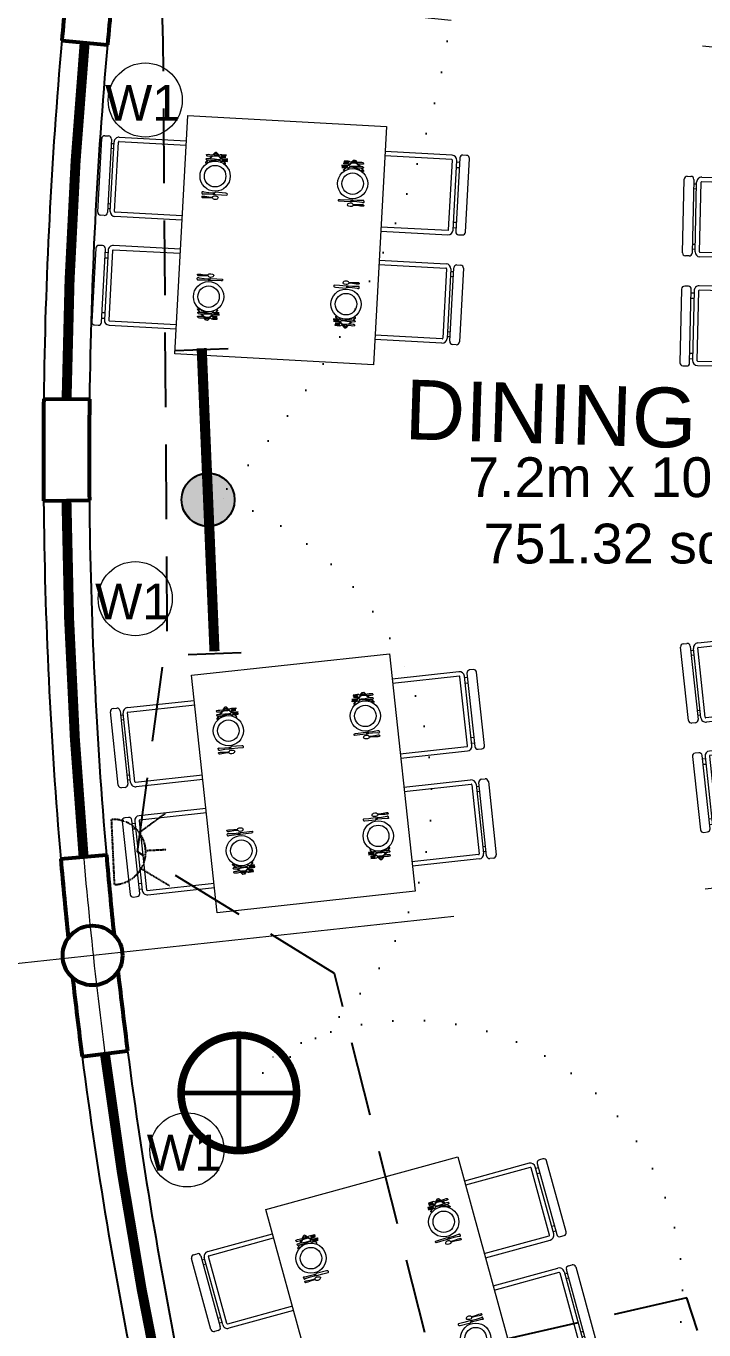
# Model space of a CAD drawing. Header units: millimetres. Extents: x -582 to 488037, y -1142837 to 903.
# Drawn here: x 367881 to 371286, y -1114042 to -1107490 of the extents above; entities that cross this region are included whole.
import ezdxf

# ---------------------------------------------------------------- set-up
doc = ezdxf.new("R2010")
doc.units = ezdxf.units.MM
for name, pattern in [('CENTERX2', [101.6, 63.5, -12.7, 12.7, -12.7]), ('DOT2', [3.175, 0, -3.175]), ('HIDDEN', [0.375, 0.25, -0.125])]:
    doc.linetypes.add(name, pattern=pattern)
doc.layers.add('A New CL', color=7, linetype='CENTERX2', lineweight=13, true_color=0x18bbcd)
doc.layers.add('Pipe line', color=7, linetype='Continuous', lineweight=60, true_color=0x0070ff)
for name, color, linetype, lineweight in [('A_Wall 01', 7, 'Continuous', 53), ('COLUMN-HATCH', 1, 'Continuous', 53), ('Dimension', 5, 'Continuous', 13), ('Muebles', 43, 'Continuous', 0), ('window', 210, 'Continuous', 25)]:
    doc.layers.add(name, color=color, linetype=linetype, lineweight=lineweight)
for name, color, linetype in [('E_Electrical Layout', 210, 'Continuous'), ('E_Power', 50, 'HIDDEN'), ('E_Switch', 30, 'DOT2')]:
    doc.layers.add(name, color=color, linetype=linetype)
doc.styles.add('Arial', font='arial.ttf')

# ---------------------------------------------------------------- blocks, each defined once
blk = doc.blocks.new('A$C115C1E31')
blk.add_circle((-22.2, 85.8), 150)
blk = doc.blocks.new('A$C4D184056')
at = {"layer": 'Muebles'}
for p, q in [((0.45, 0), (0.45, 1.2)), ((0.45, 1.2), (1.45, 1.2)), ((1.45, 1.2), (1.45, 0)), ((0.0249, 0.691), (0.0249, 1.0613)), ((0.0399, 1.0763), (0.0586, 1.0763)), ((0.0736, 1.0613), (0.0736, 0.691)), ((0.1128, 1.073), (0.45, 1.073)), ((0.1128, 1.0509), (0.45, 1.0509)), ((1.7872, 1.073), (1.45, 1.073)), ((1.7872, 1.0509), (1.45, 1.0509)), ((1.8264, 1.0613), (1.8264, 0.691)), ((1.8601, 1.0763), (1.8414, 1.0763)), ((1.8751, 0.691), (1.8751, 1.0613)), ((0.0736, 1.0394), (0.0878, 1.0394)), ((0.0878, 1.0133), (0.0736, 1.0133)), ((0.0878, 0.698), (0.0878, 1.048)), ((0.1099, 0.698), (0.1099, 1.048)), ((1.7901, 0.698), (1.7901, 1.048)), ((1.8122, 0.698), (1.8122, 1.048)), ((1.8264, 1.0394), (1.8122, 1.0394)), ((1.8122, 1.0133), (1.8264, 1.0133)), ((0.0736, 0.7361), (0.0878, 0.7361)), ((1.8264, 0.7361), (1.8122, 0.7361)), ((0.0586, 0.676), (0.0399, 0.676)), ((0.0878, 0.71), (0.0736, 0.71)), ((0.45, 0.6951), (0.1128, 0.6951)), ((0.45, 0.673), (0.1128, 0.673)), ((1.45, 0.6951), (1.7872, 0.6951)), ((1.45, 0.673), (1.7872, 0.673)), ((1.8122, 0.71), (1.8264, 0.71)), ((1.8414, 0.676), (1.8601, 0.676)), ((0.45, 0.527), (0.1128, 0.527)), ((1.45, 0.527), (1.7872, 0.527)), ((0.0249, 0.509), (0.0249, 0.1387)), ((0.0586, 0.524), (0.0399, 0.524)), ((0.0736, 0.1387), (0.0736, 0.509)), ((0.0878, 0.49), (0.0736, 0.49)), ((0.0736, 0.4639), (0.0878, 0.4639)), ((0.0878, 0.502), (0.0878, 0.152)), ((0.1099, 0.502), (0.1099, 0.152)), ((0.45, 0.5049), (0.1128, 0.5049)), ((1.45, 0.5049), (1.7872, 0.5049)), ((1.7901, 0.502), (1.7901, 0.152)), ((1.8122, 0.502), (1.8122, 0.152)), ((1.8122, 0.49), (1.8264, 0.49)), ((1.8264, 0.4639), (1.8122, 0.4639)), ((1.8264, 0.1387), (1.8264, 0.509)), ((1.8414, 0.524), (1.8601, 0.524)), ((1.8751, 0.509), (1.8751, 0.1387)), ((0.0878, 0.1867), (0.0736, 0.1867)), ((0.0736, 0.1606), (0.0878, 0.1606)), ((0.1128, 0.1491), (0.45, 0.1491)), ((1.7872, 0.1491), (1.45, 0.1491)), ((1.8122, 0.1867), (1.8264, 0.1867)), ((1.8264, 0.1606), (1.8122, 0.1606)), ((0.0399, 0.1237), (0.0586, 0.1237)), ((0.1128, 0.127), (0.45, 0.127)), ((1.7872, 0.127), (1.45, 0.127)), ((1.8601, 0.1237), (1.8414, 0.1237)), ((1.45, 0), (0.45, 0))]:
    blk.add_line(p, q, dxfattribs=at)
at = {"layer": 'Muebles', "linetype": 'ByBlock'}
for p, q in [((0.5544, 1.0079), (0.5553, 1.0096)), ((0.5544, 1.0079), (0.5544, 1.0062)), ((0.5544, 1.0062), (0.5553, 1.0045)), ((0.5544, 0.9876), (0.5553, 0.9893)), ((0.5544, 0.9859), (0.5544, 0.9876)), ((0.5544, 0.9876), (0.5544, 0.9859)), ((0.5544, 0.9859), (0.5553, 0.9842)), ((0.5553, 1.0096), (0.557, 1.0104)), ((0.5553, 1.0045), (0.557, 1.0037)), ((0.5553, 0.9893), (0.557, 0.9902)), ((0.5553, 0.9842), (0.557, 0.9834)), ((0.557, 1.0104), (0.5637, 1.0112)), ((0.557, 1.0037), (0.5637, 1.0028)), ((0.557, 0.9902), (0.5654, 0.991)), ((0.557, 0.9834), (0.5654, 0.9826)), ((0.5637, 1.0112), (0.5721, 1.0112)), ((0.5637, 1.0028), (0.5721, 1.0028)), ((0.5654, 0.991), (0.573, 0.991)), ((0.5705, 0.975), (0.6052, 0.9842)), ((0.5819, 1.0036), (0.571, 0.991)), ((0.5721, 1.0112), (0.5941, 1.0096)), ((0.5721, 1.0028), (0.5941, 1.0045)), ((0.573, 0.991), (0.5958, 0.9893)), ((0.573, 0.9826), (0.5958, 0.9842)), ((0.5877, 1.004), (0.5746, 0.9909)), ((0.5958, 1.0197), (0.5875, 1.0101)), ((0.5983, 1.0146), (0.5933, 1.0096)), ((0.5941, 1.0096), (0.6118, 1.0087)), ((0.5941, 1.0045), (0.6118, 1.0053)), ((0.5991, 1.0222), (0.5958, 1.0197)), ((0.5958, 0.9893), (0.616, 0.9885)), ((0.5958, 0.9842), (0.616, 0.9851)), ((0.6034, 1.0155), (0.5983, 1.0146)), ((0.6051, 1.0222), (0.5991, 1.0222)), ((0.6067, 1.0146), (0.6034, 1.0155)), ((0.6067, 1.0214), (0.6051, 1.0222)), ((0.6182, 1.0089), (0.6067, 1.0214)), ((0.6129, 1.0087), (0.6067, 1.0146)), ((0.6118, 1.0087), (0.6177, 1.0087)), ((0.6118, 1.0053), (0.6177, 1.0053)), ((0.616, 0.9885), (0.6219, 0.9885)), ((0.616, 0.9851), (0.6219, 0.9851)), ((0.6295, 0.9927), (0.6164, 1.0053)), ((0.6177, 1.0087), (0.6202, 1.0096)), ((0.6177, 1.0053), (0.6202, 1.0045)), ((0.6202, 1.0096), (0.6228, 1.0121)), ((0.6202, 1.0045), (0.6228, 1.002)), ((0.6219, 0.9885), (0.6245, 0.9893)), ((0.6219, 0.9851), (0.6245, 0.9842)), ((0.6228, 1.0121), (0.6253, 1.0138)), ((0.6228, 1.002), (0.6253, 1.0003)), ((0.6245, 0.9893), (0.627, 0.9918)), ((0.6245, 0.9842), (0.627, 0.9817)), ((0.6253, 1.0138), (0.6321, 1.0146)), ((0.6253, 1.0003), (0.6321, 0.9994)), ((0.6327, 0.9931), (0.6262, 1.0002)), ((0.627, 0.9918), (0.6295, 0.9927)), ((0.6295, 0.9927), (0.6363, 0.9935)), ((0.6312, 1.0079), (0.6304, 1.007)), ((0.6312, 1.0062), (0.6304, 1.007)), ((0.6531, 1.0087), (0.6312, 1.0079)), ((0.6531, 1.0053), (0.6312, 1.0062)), ((0.6321, 1.0146), (0.6531, 1.0129)), ((0.6531, 1.0121), (0.6321, 1.0112)), ((0.6321, 1.0112), (0.6321, 1.0104)), ((0.6321, 1.0104), (0.6531, 1.0096)), ((0.6321, 1.0037), (0.6531, 1.0045)), ((0.6321, 1.0028), (0.6321, 1.0037)), ((0.6531, 1.002), (0.6321, 1.0028)), ((0.6321, 0.9994), (0.6531, 1.0011)), ((0.6354, 0.9876), (0.6346, 0.9868)), ((0.6354, 0.9859), (0.6346, 0.9868)), ((0.6366, 0.9859), (0.6351, 0.9873)), ((0.6624, 0.9885), (0.6354, 0.9876)), ((0.6624, 0.9851), (0.6354, 0.9859)), ((0.6363, 0.9935), (0.6624, 0.9927)), ((0.6624, 0.9918), (0.6363, 0.991)), ((0.6363, 0.991), (0.6363, 0.9902)), ((0.6363, 0.9902), (0.6624, 0.9893)), ((0.6363, 0.9834), (0.6624, 0.9842)), ((0.6363, 0.9826), (0.6363, 0.9834)), ((0.6393, 0.9858), (0.6376, 0.9877)), ((0.6402, 0.9824), (0.6391, 0.9835)), ((0.6425, 0.9824), (0.6414, 0.9836)), ((0.6531, 1.0129), (0.6531, 1.0121)), ((0.6531, 1.0096), (0.6531, 1.0087)), ((0.6531, 1.0045), (0.6531, 1.0053)), ((0.6531, 1.0011), (0.6531, 1.002)), ((0.6624, 0.9927), (0.6624, 0.9918)), ((0.6624, 0.9893), (0.6624, 0.9885)), ((0.6624, 0.9842), (0.6624, 0.9851)), ((1.2637, 0.9935), (1.2376, 0.9927)), ((1.2376, 0.9927), (1.2376, 0.9918)), ((1.2376, 0.9918), (1.2637, 0.991)), ((1.2637, 0.9902), (1.2376, 0.9893)), ((1.2376, 0.9893), (1.2376, 0.9885)), ((1.2376, 0.9885), (1.2646, 0.9876)), ((1.2376, 0.9851), (1.2646, 0.9859)), ((1.2376, 0.9842), (1.2376, 0.9851)), ((1.2637, 0.9834), (1.2376, 0.9842)), ((1.2679, 1.0146), (1.2469, 1.0129)), ((1.2469, 1.0129), (1.2469, 1.0121)), ((1.2469, 1.0121), (1.2679, 1.0112)), ((1.2679, 1.0104), (1.2469, 1.0096)), ((1.2469, 1.0096), (1.2469, 1.0087)), ((1.2469, 1.0087), (1.2688, 1.0079)), ((1.2469, 1.0053), (1.2688, 1.0062)), ((1.2469, 1.0045), (1.2469, 1.0053)), ((1.2679, 1.0037), (1.2469, 1.0045)), ((1.2469, 1.002), (1.2679, 1.0028)), ((1.2469, 1.0011), (1.2469, 1.002)), ((1.2679, 0.9994), (1.2469, 1.0011)), ((1.2575, 0.9824), (1.2586, 0.9836)), ((1.2598, 0.9824), (1.2609, 0.9835)), ((1.2607, 0.9858), (1.2624, 0.9877)), ((1.2634, 0.9859), (1.2649, 0.9873)), ((1.2705, 0.9927), (1.2637, 0.9935)), ((1.2637, 0.991), (1.2637, 0.9902)), ((1.2637, 0.9826), (1.2637, 0.9834)), ((1.2646, 0.9876), (1.2654, 0.9868)), ((1.2646, 0.9859), (1.2654, 0.9868)), ((1.2673, 0.9931), (1.2738, 1.0002)), ((1.2747, 1.0138), (1.2679, 1.0146)), ((1.2679, 1.0112), (1.2679, 1.0104)), ((1.2679, 1.0028), (1.2679, 1.0037)), ((1.2747, 1.0003), (1.2679, 0.9994)), ((1.2688, 1.0079), (1.2696, 1.007)), ((1.2688, 1.0062), (1.2696, 1.007)), ((1.2705, 0.9927), (1.2836, 1.0053)), ((1.273, 0.9918), (1.2705, 0.9927)), ((1.2755, 0.9893), (1.273, 0.9918)), ((1.2755, 0.9842), (1.273, 0.9817)), ((1.2772, 1.0121), (1.2747, 1.0138)), ((1.2772, 1.002), (1.2747, 1.0003)), ((1.2781, 0.9885), (1.2755, 0.9893)), ((1.2781, 0.9851), (1.2755, 0.9842)), ((1.2798, 1.0096), (1.2772, 1.0121)), ((1.2798, 1.0045), (1.2772, 1.002)), ((1.284, 0.9885), (1.2781, 0.9885)), ((1.284, 0.9851), (1.2781, 0.9851)), ((1.2823, 1.0087), (1.2798, 1.0096)), ((1.2823, 1.0053), (1.2798, 1.0045)), ((1.2818, 1.0089), (1.2933, 1.0214)), ((1.2882, 1.0087), (1.2823, 1.0087)), ((1.2882, 1.0053), (1.2823, 1.0053)), ((1.3042, 0.9893), (1.284, 0.9885)), ((1.3042, 0.9842), (1.284, 0.9851)), ((1.2871, 1.0087), (1.2933, 1.0146)), ((1.3059, 1.0096), (1.2882, 1.0087)), ((1.3059, 1.0045), (1.2882, 1.0053)), ((1.2933, 1.0214), (1.2949, 1.0222)), ((1.2933, 1.0146), (1.2966, 1.0155)), ((1.3295, 0.975), (1.2948, 0.9842)), ((1.2949, 1.0222), (1.3009, 1.0222)), ((1.2966, 1.0155), (1.3017, 1.0146)), ((1.3009, 1.0222), (1.3042, 1.0197)), ((1.3017, 1.0146), (1.3067, 1.0096)), ((1.3042, 1.0197), (1.3125, 1.0101)), ((1.327, 0.991), (1.3042, 0.9893)), ((1.327, 0.9826), (1.3042, 0.9842)), ((1.3279, 1.0112), (1.3059, 1.0096)), ((1.3279, 1.0028), (1.3059, 1.0045)), ((1.3123, 1.004), (1.3254, 0.9909)), ((1.3181, 1.0036), (1.329, 0.991)), ((1.3346, 0.991), (1.327, 0.991)), ((1.3363, 1.0112), (1.3279, 1.0112)), ((1.3363, 1.0028), (1.3279, 1.0028)), ((1.343, 0.9902), (1.3346, 0.991)), ((1.343, 0.9834), (1.3346, 0.9826)), ((1.343, 1.0104), (1.3363, 1.0112)), ((1.343, 1.0037), (1.3363, 1.0028)), ((1.3447, 1.0096), (1.343, 1.0104)), ((1.3447, 1.0045), (1.343, 1.0037)), ((1.3447, 0.9893), (1.343, 0.9902)), ((1.3447, 0.9842), (1.343, 0.9834)), ((1.3456, 1.0079), (1.3447, 1.0096)), ((1.3456, 1.0062), (1.3447, 1.0045)), ((1.3456, 0.9876), (1.3447, 0.9893)), ((1.3456, 0.9859), (1.3447, 0.9842)), ((1.3456, 1.0079), (1.3456, 1.0062)), ((1.3456, 0.9859), (1.3456, 0.9876)), ((1.3456, 0.9876), (1.3456, 0.9859)), ((0.5536, 0.9707), (0.5527, 0.9691)), ((0.5527, 0.9691), (0.5527, 0.9674)), ((0.5527, 0.9674), (0.5536, 0.9665)), ((0.5639, 0.9827), (0.5536, 0.9707)), ((0.5544, 0.9707), (0.5536, 0.9691)), ((0.5536, 0.9665), (0.5622, 0.9665)), ((0.5662, 0.9826), (0.5544, 0.9707)), ((0.5603, 0.9707), (0.5709, 0.9715)), ((0.5654, 0.9826), (0.573, 0.9826)), ((0.627, 0.9817), (0.6295, 0.9809)), ((0.6277, 0.9755), (0.6329, 0.9758)), ((0.6295, 0.9809), (0.6363, 0.98)), ((0.6624, 0.9817), (0.6363, 0.9826)), ((0.6363, 0.98), (0.6624, 0.9809)), ((0.6515, 0.9716), (0.6425, 0.9802)), ((0.6531, 0.9707), (0.6444, 0.9803)), ((0.6462, 0.9665), (0.6515, 0.9665)), ((0.6523, 0.9699), (0.6515, 0.9716)), ((0.6515, 0.9665), (0.6531, 0.9682)), ((0.6531, 0.9682), (0.6531, 0.9707)), ((0.6624, 0.9809), (0.6624, 0.9817)), ((1.2376, 0.9817), (1.2637, 0.9826)), ((1.2376, 0.9809), (1.2376, 0.9817)), ((1.2637, 0.98), (1.2376, 0.9809)), ((1.2469, 0.9707), (1.2556, 0.9803)), ((1.2469, 0.9682), (1.2469, 0.9707)), ((1.2485, 0.9665), (1.2469, 0.9682)), ((1.2477, 0.9699), (1.2485, 0.9716)), ((1.2485, 0.9716), (1.2575, 0.9802)), ((1.2538, 0.9665), (1.2485, 0.9665)), ((1.2705, 0.9809), (1.2637, 0.98)), ((1.2723, 0.9755), (1.2671, 0.9758)), ((1.273, 0.9817), (1.2705, 0.9809)), ((1.3346, 0.9826), (1.327, 0.9826)), ((1.3397, 0.9707), (1.3291, 0.9715)), ((1.3338, 0.9826), (1.3456, 0.9707)), ((1.3361, 0.9827), (1.3464, 0.9707)), ((1.3464, 0.9665), (1.3378, 0.9665)), ((1.3456, 0.9707), (1.3464, 0.9691)), ((1.3464, 0.9707), (1.3473, 0.9691)), ((1.3473, 0.9674), (1.3464, 0.9665)), ((1.3473, 0.9691), (1.3473, 0.9674)), ((0.5426, 0.8189), (0.5435, 0.8214)), ((0.5426, 0.8189), (0.5426, 0.8138)), ((0.5426, 0.8138), (0.5435, 0.8113)), ((0.5426, 0.7969), (0.5433, 0.7984)), ((0.5426, 0.7969), (0.5426, 0.7952)), ((0.5426, 0.7952), (0.5433, 0.7938)), ((0.5433, 0.7984), (0.545, 0.7991)), ((0.5433, 0.7938), (0.545, 0.7931)), ((0.5435, 0.8214), (0.5451, 0.8222)), ((0.5435, 0.8113), (0.5451, 0.8104)), ((0.545, 0.7991), (0.5513, 0.7997)), ((0.545, 0.7931), (0.5513, 0.7925)), ((0.5451, 0.8222), (0.5477, 0.8222)), ((0.5451, 0.8104), (0.5477, 0.8104)), ((0.5477, 0.8222), (0.5511, 0.8214)), ((0.5477, 0.8104), (0.5511, 0.8113)), ((0.5511, 0.8214), (0.5772, 0.8197)), ((0.5511, 0.8113), (0.5772, 0.813)), ((0.5513, 0.7997), (0.5585, 0.7996)), ((0.5513, 0.7925), (0.5585, 0.7926)), ((0.5585, 0.7996), (0.5777, 0.7982)), ((0.5585, 0.7926), (0.5777, 0.794)), ((0.5772, 0.8197), (0.5983, 0.8197)), ((0.5772, 0.813), (0.5983, 0.813)), ((0.5777, 0.7982), (0.5897, 0.7975)), ((0.5777, 0.794), (0.5897, 0.7946)), ((0.5897, 0.7975), (0.5939, 0.7975)), ((0.5897, 0.7946), (0.5939, 0.7946)), ((0.5939, 0.7975), (0.5961, 0.7983)), ((0.5939, 0.7946), (0.5961, 0.7939)), ((0.5961, 0.7983), (0.5968, 0.799)), ((0.5961, 0.7939), (0.5968, 0.7931)), ((0.5968, 0.799), (0.5984, 0.8012)), ((0.5968, 0.7931), (0.5984, 0.7909)), ((0.5983, 0.8197), (0.6017, 0.8206)), ((0.5983, 0.8197), (0.5983, 0.813)), ((0.5983, 0.813), (0.6017, 0.8121)), ((0.5984, 0.8012), (0.6012, 0.8032)), ((0.5984, 0.7909), (0.6012, 0.789)), ((0.6012, 0.8032), (0.605, 0.8044)), ((0.6012, 0.789), (0.605, 0.7878)), ((0.6017, 0.8121), (0.6017, 0.8206)), ((0.6017, 0.8206), (0.6034, 0.8197)), ((0.6017, 0.8121), (0.6034, 0.813)), ((0.6034, 0.8197), (0.6067, 0.8197)), ((0.6034, 0.813), (0.6067, 0.813)), ((0.605, 0.8044), (0.6095, 0.8047)), ((0.605, 0.7878), (0.6095, 0.7874)), ((0.6093, 0.8222), (0.6067, 0.8197)), ((0.6067, 0.813), (0.6067, 0.8197)), ((0.6067, 0.813), (0.6093, 0.8121)), ((0.6624, 0.8206), (0.6093, 0.8222)), ((0.6093, 0.8121), (0.6413, 0.8121)), ((0.6095, 0.8047), (0.6169, 0.8034)), ((0.6095, 0.7874), (0.6169, 0.7888)), ((0.6169, 0.8034), (0.6218, 0.8014)), ((0.6169, 0.7888), (0.6218, 0.7908)), ((0.6218, 0.8014), (0.6241, 0.7991)), ((0.6218, 0.7908), (0.6241, 0.7931)), ((0.6241, 0.7991), (0.6253, 0.7961)), ((0.6241, 0.7931), (0.6253, 0.7961)), ((0.6413, 0.8121), (0.6683, 0.8113)), ((0.6683, 0.8197), (0.6624, 0.8206)), ((0.67, 0.818), (0.6683, 0.8197)), ((0.6683, 0.8113), (0.67, 0.813)), ((0.6709, 0.8155), (0.67, 0.818)), ((0.67, 0.813), (0.6709, 0.8155)), ((1.2291, 0.8155), (1.23, 0.818)), ((1.23, 0.813), (1.2291, 0.8155)), ((1.23, 0.818), (1.2317, 0.8197)), ((1.2317, 0.8113), (1.23, 0.813)), ((1.2317, 0.8197), (1.2376, 0.8206)), ((1.2587, 0.8121), (1.2317, 0.8113)), ((1.2376, 0.8206), (1.2907, 0.8222)), ((1.2907, 0.8121), (1.2587, 0.8121)), ((1.2759, 0.7991), (1.2747, 0.7961)), ((1.2759, 0.7931), (1.2747, 0.7961)), ((1.2782, 0.8014), (1.2759, 0.7991)), ((1.2782, 0.7908), (1.2759, 0.7931)), ((1.2831, 0.8034), (1.2782, 0.8014)), ((1.2831, 0.7888), (1.2782, 0.7908)), ((1.2905, 0.8047), (1.2831, 0.8034)), ((1.2905, 0.7874), (1.2831, 0.7888)), ((1.295, 0.8044), (1.2905, 0.8047)), ((1.295, 0.7878), (1.2905, 0.7874)), ((1.2907, 0.8222), (1.2933, 0.8197)), ((1.2933, 0.813), (1.2907, 0.8121)), ((1.2966, 0.8197), (1.2933, 0.8197)), ((1.2933, 0.813), (1.2933, 0.8197)), ((1.2966, 0.813), (1.2933, 0.813)), ((1.2988, 0.8032), (1.295, 0.8044)), ((1.2988, 0.789), (1.295, 0.7878)), ((1.2983, 0.8206), (1.2966, 0.8197)), ((1.2983, 0.8121), (1.2966, 0.813)), ((1.2983, 0.8121), (1.2983, 0.8206)), ((1.3017, 0.8197), (1.2983, 0.8206)), ((1.3017, 0.813), (1.2983, 0.8121)), ((1.3016, 0.8012), (1.2988, 0.8032)), ((1.3016, 0.7909), (1.2988, 0.789)), ((1.3032, 0.799), (1.3016, 0.8012)), ((1.3032, 0.7931), (1.3016, 0.7909)), ((1.3017, 0.8197), (1.3017, 0.813)), ((1.3228, 0.8197), (1.3017, 0.8197)), ((1.3228, 0.813), (1.3017, 0.813)), ((1.3039, 0.7983), (1.3032, 0.799)), ((1.3039, 0.7939), (1.3032, 0.7931)), ((1.3061, 0.7975), (1.3039, 0.7983)), ((1.3061, 0.7946), (1.3039, 0.7939)), ((1.3103, 0.7975), (1.3061, 0.7975)), ((1.3103, 0.7946), (1.3061, 0.7946)), ((1.3223, 0.7982), (1.3103, 0.7975)), ((1.3223, 0.794), (1.3103, 0.7946)), ((1.3415, 0.7996), (1.3223, 0.7982)), ((1.3415, 0.7926), (1.3223, 0.794)), ((1.3489, 0.8214), (1.3228, 0.8197)), ((1.3489, 0.8113), (1.3228, 0.813)), ((1.3487, 0.7997), (1.3415, 0.7996)), ((1.3487, 0.7925), (1.3415, 0.7926)), ((1.355, 0.7991), (1.3487, 0.7997)), ((1.355, 0.7931), (1.3487, 0.7925)), ((1.3523, 0.8222), (1.3489, 0.8214)), ((1.3523, 0.8104), (1.3489, 0.8113)), ((1.3549, 0.8222), (1.3523, 0.8222)), ((1.3549, 0.8104), (1.3523, 0.8104)), ((1.3565, 0.8214), (1.3549, 0.8222)), ((1.3565, 0.8113), (1.3549, 0.8104)), ((1.3567, 0.7984), (1.355, 0.7991)), ((1.3567, 0.7938), (1.355, 0.7931)), ((1.3574, 0.8189), (1.3565, 0.8214)), ((1.3574, 0.8138), (1.3565, 0.8113)), ((1.3574, 0.7969), (1.3567, 0.7984)), ((1.3574, 0.7952), (1.3567, 0.7938)), ((1.3574, 0.8189), (1.3574, 0.8138)), ((1.3574, 0.7969), (1.3574, 0.7952)), ((0.5426, 0.4048), (0.5433, 0.4062)), ((0.5426, 0.4031), (0.5426, 0.4048)), ((0.5426, 0.4031), (0.5433, 0.4016)), ((0.5433, 0.4062), (0.545, 0.4069)), ((0.5433, 0.4016), (0.545, 0.4009)), ((0.545, 0.4069), (0.5513, 0.4075)), ((0.545, 0.4009), (0.5513, 0.4003)), ((0.5513, 0.4075), (0.5585, 0.4074)), ((0.5513, 0.4003), (0.5585, 0.4004)), ((0.5585, 0.4074), (0.5777, 0.406)), ((0.5585, 0.4004), (0.5777, 0.4018)), ((0.5777, 0.406), (0.5897, 0.4054)), ((0.5777, 0.4018), (0.5897, 0.4025)), ((0.5897, 0.4054), (0.5939, 0.4054)), ((0.5897, 0.4025), (0.5939, 0.4025)), ((0.5939, 0.4054), (0.5961, 0.4061)), ((0.5939, 0.4025), (0.5961, 0.4017)), ((0.5961, 0.4061), (0.5968, 0.4069)), ((0.5961, 0.4017), (0.5968, 0.401)), ((0.5968, 0.4069), (0.5984, 0.4091)), ((0.5968, 0.401), (0.5984, 0.3988)), ((0.5984, 0.4091), (0.6012, 0.411)), ((0.5984, 0.3988), (0.6012, 0.3968)), ((0.6012, 0.411), (0.605, 0.4122)), ((0.6012, 0.3968), (0.605, 0.3956)), ((0.605, 0.4122), (0.6095, 0.4126)), ((0.605, 0.3956), (0.6095, 0.3953)), ((0.6095, 0.4126), (0.6169, 0.4112)), ((0.6095, 0.3953), (0.6169, 0.3966)), ((0.6169, 0.4112), (0.6218, 0.4092)), ((0.6169, 0.3966), (0.6218, 0.3986)), ((0.6218, 0.4092), (0.6241, 0.4069)), ((0.6218, 0.3986), (0.6241, 0.4009)), ((0.6241, 0.4069), (0.6253, 0.4039)), ((0.6241, 0.4009), (0.6253, 0.4039)), ((1.2759, 0.4069), (1.2747, 0.4039)), ((1.2759, 0.4009), (1.2747, 0.4039)), ((1.2782, 0.4092), (1.2759, 0.4069)), ((1.2782, 0.3986), (1.2759, 0.4009)), ((1.2831, 0.4112), (1.2782, 0.4092)), ((1.2831, 0.3966), (1.2782, 0.3986)), ((1.2905, 0.4126), (1.2831, 0.4112)), ((1.2905, 0.3953), (1.2831, 0.3966)), ((1.295, 0.4122), (1.2905, 0.4126)), ((1.295, 0.3956), (1.2905, 0.3953)), ((1.2988, 0.411), (1.295, 0.4122)), ((1.2988, 0.3968), (1.295, 0.3956)), ((1.3016, 0.4091), (1.2988, 0.411)), ((1.3016, 0.3988), (1.2988, 0.3968)), ((1.3032, 0.4069), (1.3016, 0.4091)), ((1.3032, 0.401), (1.3016, 0.3988)), ((1.3039, 0.4061), (1.3032, 0.4069)), ((1.3039, 0.4017), (1.3032, 0.401)), ((1.3061, 0.4054), (1.3039, 0.4061)), ((1.3061, 0.4025), (1.3039, 0.4017)), ((1.3103, 0.4054), (1.3061, 0.4054)), ((1.3103, 0.4025), (1.3061, 0.4025)), ((1.3223, 0.406), (1.3103, 0.4054)), ((1.3223, 0.4018), (1.3103, 0.4025)), ((1.3415, 0.4074), (1.3223, 0.406)), ((1.3415, 0.4004), (1.3223, 0.4018)), ((1.3487, 0.4075), (1.3415, 0.4074)), ((1.3487, 0.4003), (1.3415, 0.4004)), ((1.355, 0.4069), (1.3487, 0.4075)), ((1.355, 0.4009), (1.3487, 0.4003)), ((1.3567, 0.4062), (1.355, 0.4069)), ((1.3567, 0.4016), (1.355, 0.4009)), ((1.3574, 0.4048), (1.3567, 0.4062)), ((1.3574, 0.4031), (1.3567, 0.4016)), ((1.3574, 0.4031), (1.3574, 0.4048)), ((0.5426, 0.3862), (0.5435, 0.3887)), ((0.5426, 0.3811), (0.5426, 0.3862)), ((0.5426, 0.3811), (0.5435, 0.3786)), ((0.5435, 0.3887), (0.5451, 0.3896)), ((0.5435, 0.3786), (0.5451, 0.3778)), ((0.5451, 0.3896), (0.5477, 0.3896)), ((0.5451, 0.3778), (0.5477, 0.3778)), ((0.5477, 0.3896), (0.5511, 0.3887)), ((0.5477, 0.3778), (0.5511, 0.3786)), ((0.5511, 0.3887), (0.5772, 0.387)), ((0.5511, 0.3786), (0.5772, 0.3803)), ((0.5772, 0.387), (0.5983, 0.387)), ((0.5772, 0.3803), (0.5983, 0.3803)), ((0.5983, 0.387), (0.6017, 0.3879)), ((0.5983, 0.3803), (0.5983, 0.387)), ((0.5983, 0.3803), (0.6017, 0.3794)), ((0.6017, 0.3879), (0.6017, 0.3794)), ((0.6017, 0.3879), (0.6034, 0.387)), ((0.6017, 0.3794), (0.6034, 0.3803)), ((0.6034, 0.387), (0.6067, 0.387)), ((0.6034, 0.3803), (0.6067, 0.3803)), ((0.6067, 0.387), (0.6093, 0.3879)), ((0.6067, 0.387), (0.6067, 0.3803)), ((0.6093, 0.3778), (0.6067, 0.3803)), ((0.6093, 0.3879), (0.6413, 0.3879)), ((0.6624, 0.3794), (0.6093, 0.3778)), ((0.6413, 0.3879), (0.6683, 0.3887)), ((0.6683, 0.3803), (0.6624, 0.3794)), ((0.6683, 0.3887), (0.67, 0.387)), ((0.67, 0.382), (0.6683, 0.3803)), ((0.67, 0.387), (0.6709, 0.3845)), ((0.6709, 0.3845), (0.67, 0.382)), ((1.23, 0.387), (1.2291, 0.3845)), ((1.2291, 0.3845), (1.23, 0.382)), ((1.2317, 0.3887), (1.23, 0.387)), ((1.23, 0.382), (1.2317, 0.3803)), ((1.2587, 0.3879), (1.2317, 0.3887)), ((1.2317, 0.3803), (1.2376, 0.3794)), ((1.2376, 0.3794), (1.2907, 0.3778)), ((1.2907, 0.3879), (1.2587, 0.3879)), ((1.2933, 0.387), (1.2907, 0.3879)), ((1.2907, 0.3778), (1.2933, 0.3803)), ((1.2966, 0.387), (1.2933, 0.387)), ((1.2933, 0.387), (1.2933, 0.3803)), ((1.2966, 0.3803), (1.2933, 0.3803)), ((1.2983, 0.3879), (1.2966, 0.387)), ((1.2983, 0.3794), (1.2966, 0.3803)), ((1.2983, 0.3879), (1.2983, 0.3794)), ((1.3017, 0.387), (1.2983, 0.3879)), ((1.3017, 0.3803), (1.2983, 0.3794)), ((1.3017, 0.3803), (1.3017, 0.387)), ((1.3228, 0.387), (1.3017, 0.387)), ((1.3228, 0.3803), (1.3017, 0.3803)), ((1.3489, 0.3887), (1.3228, 0.387)), ((1.3489, 0.3786), (1.3228, 0.3803)), ((1.3523, 0.3896), (1.3489, 0.3887)), ((1.3523, 0.3778), (1.3489, 0.3786)), ((1.3549, 0.3896), (1.3523, 0.3896)), ((1.3549, 0.3778), (1.3523, 0.3778)), ((1.3565, 0.3887), (1.3549, 0.3896)), ((1.3565, 0.3786), (1.3549, 0.3778)), ((1.3574, 0.3862), (1.3565, 0.3887)), ((1.3574, 0.3811), (1.3565, 0.3786)), ((1.3574, 0.3811), (1.3574, 0.3862)), ((0.5527, 0.2326), (0.5536, 0.2335)), ((0.5527, 0.2309), (0.5527, 0.2326)), ((0.5536, 0.2293), (0.5527, 0.2309)), ((0.5536, 0.2335), (0.5622, 0.2335)), ((0.5544, 0.2293), (0.5536, 0.2309)), ((0.5639, 0.2173), (0.5536, 0.2293)), ((0.5662, 0.2174), (0.5544, 0.2293)), ((0.5544, 0.2141), (0.5553, 0.2158)), ((0.5544, 0.2141), (0.5544, 0.2124)), ((0.5544, 0.2124), (0.5544, 0.2141)), ((0.5544, 0.2124), (0.5553, 0.2107)), ((0.5553, 0.2158), (0.557, 0.2166)), ((0.5553, 0.2107), (0.557, 0.2098)), ((0.557, 0.2166), (0.5654, 0.2174)), ((0.557, 0.2098), (0.5654, 0.209)), ((0.557, 0.1963), (0.5637, 0.1972)), ((0.5603, 0.2293), (0.5709, 0.2285)), ((0.5637, 0.1972), (0.5721, 0.1972)), ((0.5654, 0.2174), (0.573, 0.2174)), ((0.5654, 0.209), (0.573, 0.209)), ((0.5705, 0.225), (0.6052, 0.2158)), ((0.5819, 0.1964), (0.571, 0.209)), ((0.5721, 0.1972), (0.5941, 0.1955)), ((0.573, 0.2174), (0.5958, 0.2158)), ((0.573, 0.209), (0.5958, 0.2107)), ((0.5877, 0.196), (0.5746, 0.2091)), ((0.5958, 0.2158), (0.616, 0.2149)), ((0.5958, 0.2107), (0.616, 0.2115)), ((0.616, 0.2149), (0.6219, 0.2149)), ((0.616, 0.2115), (0.6219, 0.2115)), ((0.6295, 0.2073), (0.6164, 0.1947)), ((0.6202, 0.1955), (0.6228, 0.198)), ((0.6219, 0.2149), (0.6245, 0.2158)), ((0.6219, 0.2115), (0.6245, 0.2107)), ((0.6228, 0.198), (0.6253, 0.1997)), ((0.6245, 0.2158), (0.627, 0.2183)), ((0.6245, 0.2107), (0.627, 0.2082)), ((0.6253, 0.1997), (0.6321, 0.2006)), ((0.6327, 0.2069), (0.6262, 0.1998)), ((0.627, 0.2183), (0.6295, 0.2191)), ((0.627, 0.2082), (0.6295, 0.2073)), ((0.6277, 0.2245), (0.6329, 0.2242)), ((0.6295, 0.2191), (0.6363, 0.22)), ((0.6295, 0.2073), (0.6363, 0.2065)), ((0.6321, 0.2006), (0.6531, 0.1989)), ((0.6531, 0.198), (0.6321, 0.1972)), ((0.6321, 0.1972), (0.6321, 0.1963)), ((0.6354, 0.2141), (0.6346, 0.2132)), ((0.6354, 0.2124), (0.6346, 0.2132)), ((0.6366, 0.2141), (0.6351, 0.2127)), ((0.6624, 0.2149), (0.6354, 0.2141)), ((0.6624, 0.2115), (0.6354, 0.2124)), ((0.6363, 0.22), (0.6624, 0.2191)), ((0.6624, 0.2183), (0.6363, 0.2174)), ((0.6363, 0.2174), (0.6363, 0.2166)), ((0.6363, 0.2166), (0.6624, 0.2158)), ((0.6363, 0.2098), (0.6624, 0.2107)), ((0.6363, 0.209), (0.6363, 0.2098)), ((0.6624, 0.2082), (0.6363, 0.209)), ((0.6363, 0.2065), (0.6624, 0.2073)), ((0.6393, 0.2142), (0.6376, 0.2123)), ((0.6402, 0.2176), (0.6391, 0.2165)), ((0.6425, 0.2176), (0.6414, 0.2164)), ((0.6515, 0.2284), (0.6425, 0.2198)), ((0.6531, 0.2293), (0.6444, 0.2197)), ((0.6462, 0.2335), (0.6515, 0.2335)), ((0.6515, 0.2335), (0.6531, 0.2318)), ((0.6523, 0.2301), (0.6515, 0.2284)), ((0.6531, 0.2318), (0.6531, 0.2293)), ((0.6531, 0.1989), (0.6531, 0.198)), ((0.6624, 0.2191), (0.6624, 0.2183)), ((0.6624, 0.2158), (0.6624, 0.2149)), ((0.6624, 0.2107), (0.6624, 0.2115)), ((0.6624, 0.2073), (0.6624, 0.2082)), ((1.2637, 0.22), (1.2376, 0.2191)), ((1.2376, 0.2191), (1.2376, 0.2183)), ((1.2376, 0.2183), (1.2637, 0.2174)), ((1.2637, 0.2166), (1.2376, 0.2158)), ((1.2376, 0.2158), (1.2376, 0.2149)), ((1.2376, 0.2149), (1.2646, 0.2141)), ((1.2376, 0.2115), (1.2646, 0.2124)), ((1.2376, 0.2107), (1.2376, 0.2115)), ((1.2637, 0.2098), (1.2376, 0.2107)), ((1.2376, 0.2082), (1.2637, 0.209)), ((1.2376, 0.2073), (1.2376, 0.2082)), ((1.2637, 0.2065), (1.2376, 0.2073)), ((1.2485, 0.2335), (1.2469, 0.2318)), ((1.2469, 0.2318), (1.2469, 0.2293)), ((1.2469, 0.2293), (1.2556, 0.2197)), ((1.2679, 0.2006), (1.2469, 0.1989)), ((1.2469, 0.1989), (1.2469, 0.198)), ((1.2469, 0.198), (1.2679, 0.1972)), ((1.2477, 0.2301), (1.2485, 0.2284)), ((1.2538, 0.2335), (1.2485, 0.2335)), ((1.2485, 0.2284), (1.2575, 0.2198)), ((1.2575, 0.2176), (1.2586, 0.2164)), ((1.2598, 0.2176), (1.2609, 0.2165)), ((1.2607, 0.2142), (1.2624, 0.2123)), ((1.2634, 0.2141), (1.2649, 0.2127)), ((1.2705, 0.2191), (1.2637, 0.22)), ((1.2637, 0.2174), (1.2637, 0.2166)), ((1.2637, 0.209), (1.2637, 0.2098)), ((1.2705, 0.2073), (1.2637, 0.2065)), ((1.2646, 0.2141), (1.2654, 0.2132)), ((1.2646, 0.2124), (1.2654, 0.2132)), ((1.2723, 0.2245), (1.2671, 0.2242)), ((1.2673, 0.2069), (1.2738, 0.1998)), ((1.2747, 0.1997), (1.2679, 0.2006)), ((1.2679, 0.1972), (1.2679, 0.1963)), ((1.273, 0.2183), (1.2705, 0.2191)), ((1.273, 0.2082), (1.2705, 0.2073)), ((1.2705, 0.2073), (1.2836, 0.1947)), ((1.2755, 0.2158), (1.273, 0.2183)), ((1.2755, 0.2107), (1.273, 0.2082)), ((1.2772, 0.198), (1.2747, 0.1997)), ((1.2781, 0.2149), (1.2755, 0.2158)), ((1.2781, 0.2115), (1.2755, 0.2107)), ((1.2798, 0.1955), (1.2772, 0.198)), ((1.284, 0.2149), (1.2781, 0.2149)), ((1.284, 0.2115), (1.2781, 0.2115)), ((1.3042, 0.2158), (1.284, 0.2149)), ((1.3042, 0.2107), (1.284, 0.2115)), ((1.3295, 0.225), (1.2948, 0.2158)), ((1.327, 0.2174), (1.3042, 0.2158)), ((1.327, 0.209), (1.3042, 0.2107)), ((1.3279, 0.1972), (1.3059, 0.1955)), ((1.3123, 0.196), (1.3254, 0.2091)), ((1.3181, 0.1964), (1.329, 0.209)), ((1.3346, 0.2174), (1.327, 0.2174)), ((1.3346, 0.209), (1.327, 0.209)), ((1.3363, 0.1972), (1.3279, 0.1972)), ((1.3397, 0.2293), (1.3291, 0.2285)), ((1.3338, 0.2174), (1.3456, 0.2293)), ((1.343, 0.2166), (1.3346, 0.2174)), ((1.343, 0.2098), (1.3346, 0.209)), ((1.3361, 0.2173), (1.3464, 0.2293)), ((1.343, 0.1963), (1.3363, 0.1972)), ((1.3464, 0.2335), (1.3378, 0.2335)), ((1.3447, 0.2158), (1.343, 0.2166)), ((1.3447, 0.2107), (1.343, 0.2098)), ((1.3456, 0.2141), (1.3447, 0.2158)), ((1.3456, 0.2124), (1.3447, 0.2107)), ((1.3456, 0.2293), (1.3464, 0.2309)), ((1.3456, 0.2141), (1.3456, 0.2124)), ((1.3456, 0.2124), (1.3456, 0.2141)), ((1.3473, 0.2326), (1.3464, 0.2335)), ((1.3464, 0.2293), (1.3473, 0.2309)), ((1.3473, 0.2309), (1.3473, 0.2326)), ((0.5544, 0.1938), (0.5553, 0.1955)), ((0.5544, 0.1921), (0.5544, 0.1938)), ((0.5544, 0.1921), (0.5553, 0.1904)), ((0.5553, 0.1955), (0.557, 0.1963)), ((0.5553, 0.1904), (0.557, 0.1896)), ((0.557, 0.1896), (0.5637, 0.1888)), ((0.5637, 0.1888), (0.5721, 0.1888)), ((0.5721, 0.1888), (0.5941, 0.1904)), ((0.5958, 0.1803), (0.5875, 0.1899)), ((0.5983, 0.1854), (0.5933, 0.1904)), ((0.5941, 0.1955), (0.6118, 0.1947)), ((0.5941, 0.1904), (0.6118, 0.1913)), ((0.5991, 0.1778), (0.5958, 0.1803)), ((0.6034, 0.1845), (0.5983, 0.1854)), ((0.6051, 0.1778), (0.5991, 0.1778)), ((0.6067, 0.1854), (0.6034, 0.1845)), ((0.6067, 0.1786), (0.6051, 0.1778)), ((0.6129, 0.1913), (0.6067, 0.1854)), ((0.6182, 0.1911), (0.6067, 0.1786)), ((0.6118, 0.1947), (0.6177, 0.1947)), ((0.6118, 0.1913), (0.6177, 0.1913)), ((0.6177, 0.1947), (0.6202, 0.1955)), ((0.6177, 0.1913), (0.6202, 0.1904)), ((0.6202, 0.1904), (0.6228, 0.1879)), ((0.6228, 0.1879), (0.6253, 0.1862)), ((0.6253, 0.1862), (0.6321, 0.1854)), ((0.6312, 0.1938), (0.6304, 0.193)), ((0.6312, 0.1921), (0.6304, 0.193)), ((0.6531, 0.1947), (0.6312, 0.1938)), ((0.6531, 0.1913), (0.6312, 0.1921)), ((0.6321, 0.1963), (0.6531, 0.1955)), ((0.6321, 0.1896), (0.6531, 0.1904)), ((0.6321, 0.1888), (0.6321, 0.1896)), ((0.6531, 0.1879), (0.6321, 0.1888)), ((0.6321, 0.1854), (0.6531, 0.1871)), ((0.6531, 0.1955), (0.6531, 0.1947)), ((0.6531, 0.1904), (0.6531, 0.1913)), ((0.6531, 0.1871), (0.6531, 0.1879)), ((1.2679, 0.1963), (1.2469, 0.1955)), ((1.2469, 0.1955), (1.2469, 0.1947)), ((1.2469, 0.1947), (1.2688, 0.1938)), ((1.2469, 0.1913), (1.2688, 0.1921)), ((1.2469, 0.1904), (1.2469, 0.1913)), ((1.2679, 0.1896), (1.2469, 0.1904)), ((1.2469, 0.1879), (1.2679, 0.1888)), ((1.2469, 0.1871), (1.2469, 0.1879)), ((1.2679, 0.1854), (1.2469, 0.1871)), ((1.2679, 0.1888), (1.2679, 0.1896)), ((1.2747, 0.1862), (1.2679, 0.1854)), ((1.2688, 0.1938), (1.2696, 0.193)), ((1.2688, 0.1921), (1.2696, 0.193)), ((1.2772, 0.1879), (1.2747, 0.1862)), ((1.2798, 0.1904), (1.2772, 0.1879)), ((1.2823, 0.1947), (1.2798, 0.1955)), ((1.2823, 0.1913), (1.2798, 0.1904)), ((1.2818, 0.1911), (1.2933, 0.1786)), ((1.2882, 0.1947), (1.2823, 0.1947)), ((1.2882, 0.1913), (1.2823, 0.1913)), ((1.2871, 0.1913), (1.2933, 0.1854)), ((1.3059, 0.1955), (1.2882, 0.1947)), ((1.3059, 0.1904), (1.2882, 0.1913)), ((1.2933, 0.1854), (1.2966, 0.1845)), ((1.2933, 0.1786), (1.2949, 0.1778)), ((1.2949, 0.1778), (1.3009, 0.1778)), ((1.2966, 0.1845), (1.3017, 0.1854)), ((1.3009, 0.1778), (1.3042, 0.1803)), ((1.3017, 0.1854), (1.3067, 0.1904)), ((1.3042, 0.1803), (1.3125, 0.1899)), ((1.3279, 0.1888), (1.3059, 0.1904)), ((1.3363, 0.1888), (1.3279, 0.1888)), ((1.343, 0.1896), (1.3363, 0.1888)), ((1.3447, 0.1955), (1.343, 0.1963)), ((1.3447, 0.1904), (1.343, 0.1896)), ((1.3456, 0.1938), (1.3447, 0.1955)), ((1.3456, 0.1921), (1.3447, 0.1904)), ((1.3456, 0.1921), (1.3456, 0.1938))]:
    blk.add_line(p, q, dxfattribs=at)
for centre, radius in [((0.6042, 0.9032), 0.0759), ((0.6042, 0.9032), 0.054), ((1.2958, 0.9032), 0.0759), ((1.2958, 0.9032), 0.054), ((0.6042, 0.2968), 0.0759), ((0.6042, 0.2968), 0.054), ((1.2958, 0.2968), 0.0759), ((1.2958, 0.2968), 0.054)]:
    blk.add_circle(centre, radius, dxfattribs=at)
at = {"layer": 'Muebles'}
for centre, radius, start, end in [((0.0399, 1.0613), 0.015, 90, 180), ((0.0586, 1.0613), 0.015, 0, 90), ((0.1128, 1.048), 0.025, 90, 180), ((0.1128, 1.048), 0.0029, 90, 180), ((1.7872, 1.048), 0.025, 360, 90), ((1.7872, 1.048), 0.0029, 360, 90), ((1.8414, 1.0613), 0.015, 90, 180), ((1.8601, 1.0613), 0.015, 360, 90), ((0.0399, 0.691), 0.015, 180, 270), ((0.0586, 0.691), 0.015, 270, 360), ((0.1128, 0.698), 0.025, 180, 270), ((0.1128, 0.698), 0.0029, 180, 270), ((1.7872, 0.698), 0.0029, 270, 360), ((1.7872, 0.698), 0.025, 270, 0), ((1.8414, 0.691), 0.015, 180, 270), ((1.8601, 0.691), 0.015, 270, 360), ((0.1128, 0.502), 0.025, 90, 180), ((1.7872, 0.502), 0.025, 360, 90), ((0.0399, 0.509), 0.015, 90, 180), ((0.0586, 0.509), 0.015, 0, 90), ((0.1128, 0.502), 0.0029, 90, 180), ((1.7872, 0.502), 0.0029, 0, 90), ((1.8414, 0.509), 0.015, 90, 180), ((1.8601, 0.509), 0.015, 0, 90), ((0.0399, 0.1387), 0.015, 180, 270), ((0.0586, 0.1387), 0.015, 270, 360), ((0.1128, 0.152), 0.025, 180, 270), ((0.1128, 0.152), 0.0029, 180, 270), ((1.7872, 0.152), 0.0029, 270, 0), ((1.7872, 0.152), 0.025, 270, 0), ((1.8414, 0.1387), 0.015, 180, 270), ((1.8601, 0.1387), 0.015, 270, 0)]:
    blk.add_arc(centre, radius, start, end, dxfattribs=at)
blk = doc.blocks.new('F')
at = {"layer": 'E_Electrical Layout', "ltscale": 5}
h = blk.add_hatch(color=256, dxfattribs=at)
edge = h.paths.add_edge_path()
edge.add_ellipse((0, 0), major_axis=(-37.1, 37.1), ratio=1, start_angle=45, end_angle=135, ccw=False)
edge.add_ellipse((0, 0), major_axis=(37.1, 37.1), ratio=1, start_angle=45, end_angle=135, ccw=False)
edge.add_line((0, 52.5), (0, -52.5))
edge = h.paths.add_edge_path()
edge.add_ellipse((0, 0), major_axis=(-37.1, 37.1), ratio=1, start_angle=225, end_angle=315, ccw=False)
edge.add_ellipse((0, 0), major_axis=(37.1, 37.1), ratio=1, start_angle=225, end_angle=315, ccw=False)
edge.add_line((0, -52.5), (0, 52.5))
for p, q in [((-52.5, 305), (52.5, 305)), ((-52.5, -296.8), (52.5, -296.8))]:
    blk.add_line(p, q, dxfattribs=at)
at = {"layer": 'E_Electrical Layout', "ltscale": 5, "const_width": 20}
blk.add_lwpolyline([(0, -300), (0, 300)], dxfattribs=at)
at = {"layer": 'E_Electrical Layout', "ltscale": 5, "const_width": 3.5}
for points in [[(-52.5, 0, -1), (52.5, 0, -1)], [(-52.5, 0, 1), (52.5, 0, 1)]]:
    blk.add_lwpolyline(points, format="xyb", dxfattribs=at)
at = {"layer": 'E_Electrical Layout', "ltscale": 5}
blk.add_circle((0, 0), 52.5, dxfattribs=at)
blk.add_circle((0, 0), 52.5, dxfattribs=at)
blk = doc.blocks.new('mb')
at = {"const_width": 20}
blk.add_lwpolyline([(18.1, 151.2, -0.887546), (18.1, -151.2, -1.126702), (18.1, 151.2, -0.226057)], format="xyb", dxfattribs=at)
at = {"const_width": 12.5}
for points in [[(0, -151.2), (0, 151.2)], [(-151.2, 0), (151.2, 0)]]:
    blk.add_lwpolyline(points, dxfattribs=at)
blk = doc.blocks.new('A$C08380FCA')
blk.add_blockref('mb', (162.3, 162.2))
blk = doc.blocks.new('15A SOC')
at = {"layer": 'E_Power', "ltscale": 0.010417}
for p, q in [((-94.8, 141.8), (-47.1, 70.5)), ((0, 84.8), (-0.2, 138.4)), ((94.5, 142), (46.9, 70.6)), ((84.8, 0), (-84.8, 0))]:
    blk.add_line(p, q, dxfattribs=at)
blk.add_arc((0, 0), 84.8, 0, 180, dxfattribs=at)

msp = doc.modelspace()

# ---------------------------------------------------------------- linework, layer by layer
at = {"layer": 'A New CL', "ltscale": 100}
for p, q in [((380123.3, -1108494.9), (363742.9, -1106820.5)), ((380130.3, -1110871), (364035.3, -1112611.8))]:
    msp.add_line(p, q, dxfattribs=at)
for radius, start, end in [(26088.9, 159.5186, 211.98971), (23338.9, 157.31549, 262.65238)]:
    msp.add_arc((391421.3, -1109649.8), radius, start, end, dxfattribs=at)
at = {"layer": 'A_Wall 01'}
for p, q in [((368060.3, -1107563.4), (368289.4, -1107583.9)), ((367969.1, -1109362.4), (368199.1, -1109365.2)), ((367968.4, -1109874.9), (368198.4, -1109872.7)), ((368054.9, -1111674.1), (368284, -1111654.3)), ((368162.4, -1112668.3), (368390.5, -1112638.7))]:
    msp.add_line(p, q, dxfattribs=at)
for radius, start, end in [(23453.9, 174.4107, 174.89645), (23223.9, 174.4107, 174.89645), (23453.9, 179.29802, 180.5499), (23223.9, 179.29802, 180.5499), (23453.9, 184.95147, 185.92882), (23453.9, 184.95147, 185.94678), (23223.9, 184.95147, 185.94678), (23453.9, 186.41891, 187.39457), (23223.9, 186.41891, 187.39457)]:
    msp.add_arc((391421.2, -1109649.8), radius, start, end, dxfattribs=at)
at = {"layer": 'Dimension'}
for centre in [(368479.2, -1107861.7), (368429, -1110367.3), (368688.7, -1113137)]:
    msp.add_circle(centre, 186.2, dxfattribs=at)
at = {"layer": 'E_Power', "ltscale": 1500}
for p, q in [((368570, -1107570), (368540, -1106690)), ((368590, -1110530), (368570, -1107570)), ((368440, -1111640), (368590, -1110530)), ((369430, -1112250), (368440, -1111640)), ((370020, -1114600), (369430, -1112250)), ((371200, -1113880), (370070, -1114140)), ((372120, -1116720), (371200, -1113880))]:
    msp.add_line(p, q, dxfattribs=at)
at = {"layer": 'E_Switch', "ltscale": 50}
for centre, radius, start, end in [((365647, -1106823.1), 4412.4, 315.23943, 29.95311), ((368337.8, -1111350.6), 1579.4, 297.61961, 70.69251), ((369809, -1113854.4), 1369, 340.56095, 126.2249)]:
    msp.add_arc(centre, radius, start, end, dxfattribs=at)
at = {"layer": 'window', "linetype": 'ByBlock', "const_width": 50}
for points in [[(368174.9, -1107573.6, 0.019208), (368084.1, -1109363.8)], [(368083.4, -1109873.8, 0.019208), (368169.5, -1111664.2)], [(368276.5, -1112653.5, 0.019208), (368575.2, -1114420.9)]]:
    msp.add_lwpolyline(points, format="xyb", dxfattribs=at)
at = {"layer": 'window', "linetype": 'ByBlock'}
for radius, start, end in [(23453.9, 174.89645, 179.29802), (23223.9, 174.89645, 179.29802), (23453.9, 180.5499, 184.95147), (23223.9, 180.5499, 184.95147), (23453.9, 187.39457, 191.79614), (23223.9, 187.39457, 191.79614)]:
    msp.add_arc((391421.2, -1109649.8), radius, start, end, dxfattribs=at)

# ---------------------------------------------------------------- block references
at = {"layer": 'COLUMN-HATCH', "rotation": 358.2021055428715}
msp.add_blockref('A$C115C1E31', (368234, -1112246.6), dxfattribs=at)
at = {"layer": 'E_Electrical Layout', "xscale": 2.54, "yscale": 2.54, "zscale": 2.54, "rotation": 182.4184396465373}
msp.add_blockref('F', (368795, -1109870.4), dxfattribs=at)
at = {"layer": 'E_Electrical Layout', "xscale": 1.905, "yscale": 1.905, "zscale": 1.905}
msp.add_blockref('A$C08380FCA', (368640, -1113159.8), dxfattribs=at)
at = {"layer": 'E_Power', "xscale": 1.933907334955847, "yscale": 1.933907332272611, "zscale": 1.933907335074686, "rotation": 272.6602687593557}
msp.add_blockref('15A SOC', (368317.6, -1111640.3), dxfattribs=at)
at = {"layer": 'Muebles', "zscale": 1000.000000038805}
for p, xscale, yscale, rotation in [((370140.3, -1108018.5), 1000.000000039066, 1000.000000059605, 176.8842448127781), ((373064.4, -1108164.4), 1000.000000039066, 1000.000000059605, 178.6676664012352), ((373018.1, -1110271.5), 1000.000000039055, 1000.000000059605, 186.1730218592803), ((370153.3, -1110596.4), 1000.000000039055, 1000.000000059605, 186.1730218592803), ((370482.9, -1113052.1), 1000.000000039053, 1000.00000005959, 195.3439753036015)]:
    msp.add_blockref('A$C4D184056', p, dxfattribs=dict(at, xscale=xscale, yscale=yscale, rotation=rotation))

# ---------------------------------------------------------------- texts
at = {"layer": 'Pipe line', "color": 5, "attachment_point": 5, "style": 'Arial'}
for s, insert, char_height in [('W1', (368466.1, -1107875.8), 180), ('7.2m x 10.3m\\P751.32 sq.m', (370947.4, -1109953.8), 200), ('W1', (368415.8, -1110381.4), 180), ('W1', (368675.6, -1113151.1), 180)]:
    msp.add_mtext(s, dxfattribs=dict(at, insert=insert, char_height=char_height))
at = {"layer": 'Pipe line', "color": 5, "insert": (370516.9, -1109440.8), "char_height": 300, "attachment_point": 5, "rotation": 358.20211, "style": 'Arial'}
msp.add_mtext('DINING', dxfattribs=at)

doc.saveas('drawing.dxf')
